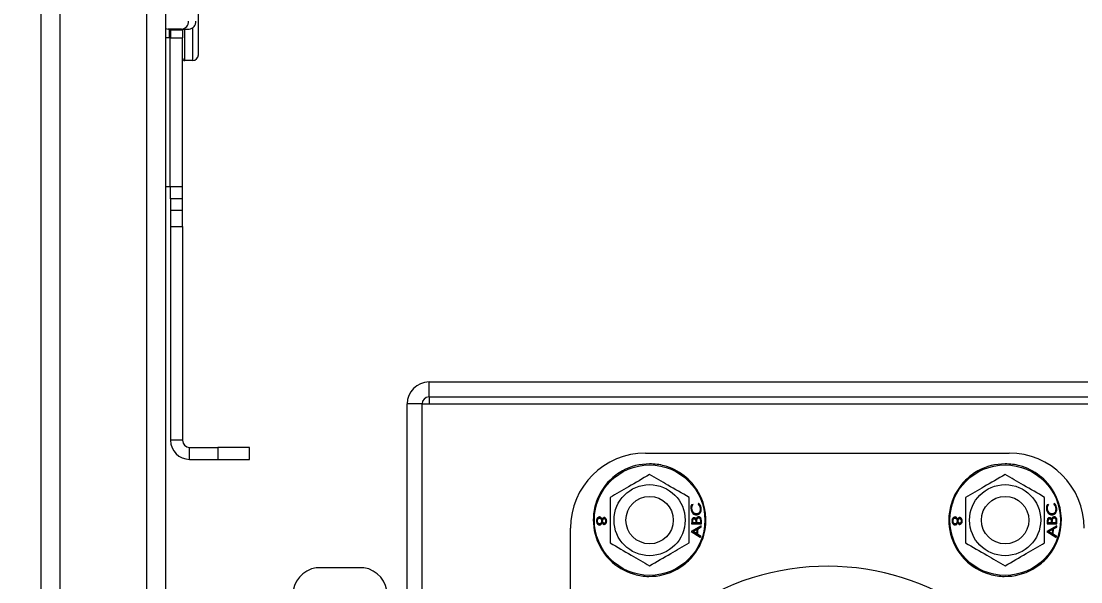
# Model space of a CAD drawing. Header units: inches. Extents: x 40138 to 76695, y -14500 to -5279.
# Drawn here: x 70448.4 to 70582.5, y -10716.3 to -10645.2 of the extents above; entities that cross this region are included whole.
import ezdxf

# ---------------------------------------------------------------- set-up
doc = ezdxf.new("R2010")
doc.units = ezdxf.units.IN
doc.header["$LTSCALE"] = 2
doc.header["$MEASUREMENT"] = 0
doc.header["$PDMODE"] = 35
doc.header["$PDSIZE"] = -1
doc.layers.add('M-ANNO-DIMS', color=7, linetype='Continuous', lineweight=13)
doc.layers.add('M-OBJECT-DETAILS', color=7, linetype='Continuous', lineweight=9)
doc.styles.get("Standard").update_dxf_attribs({"font": 'romans.shx', "width": 0.8})
doc.dimstyles.new('Details World Wide', dxfattribs={"dimscale": 4, "dimtxt": 4.5, "dimasz": 3.5, "dimexe": 0.75, "dimexo": 0.75, "dimgap": 0.75, "dimtad": 0, "dimtih": 1, "dimtoh": 1, "dimdec": 0, "dimzin": 4, "dimdsep": 46, "dimtxsty": 'Standard', "dimcen": 0, "dimclrd": 256, "dimclre": 256, "dimclrt": 256, "dimadec": 0, "dimazin": 1, "dimtfac": 1, "dimtdec": 0, "dimtmove": 0, "dimatfit": 3, "dimfxl": 1, "dimtolj": 1, "dimtzin": 0, "dimlwd": -1, "dimlwe": -1, "dimarcsym": 0})

# ---------------------------------------------------------------- blocks, each defined once
blk = doc.blocks.new('*D19')
at = {"layer": 'Defpoints', "color": 0, "transparency": 16777216}
for p in [(70465.07, -9764.1), (70264.92, -10786.8), (70465.07, -10786.8)]:
    blk.add_point(p, dxfattribs=at)
at = {"layer": 'M-ANNO-DIMS', "transparency": 16777216}
for p, q in [((70462.07, -9764.1), (70261.92, -9764.1)), ((70264.92, -9778.1), (70264.92, -10310.12)), ((70264.92, -10772.8), (70264.92, -10457.55)), ((70462.07, -10786.8), (70261.92, -10786.8))]:
    blk.add_line(p, q, dxfattribs=at)
for points in [[(70262.58, -9778.1), (70267.25, -9778.1), (70264.92, -9764.1)], [(70262.58, -10772.8), (70267.25, -10772.8), (70264.92, -10786.8)]]:
    blk.add_solid(points, dxfattribs=at)
at = {"layer": 'M-ANNO-DIMS', "transparency": 16777216, "insert": (70264.92, -10383.83), "char_height": 18, "attachment_point": 5}
blk.add_mtext('\\A1;1023\\P [40.26]\\PLEVELING FEET\\PCENTER TO\\PCENTER', dxfattribs=at)
blk = doc.blocks.new('*D20')
at = {"layer": 'Defpoints', "color": 0, "transparency": 16777216}
for p in [(70336.7, -10745.97), (70550.37, -10745.97), (70465.02, -10786.82)]:
    blk.add_point(p, dxfattribs=at)
at = {"layer": 'M-ANNO-DIMS', "transparency": 16777216}
for p, q in [((70336.7, -10745.97), (70336.7, -10675.23)), ((70336.7, -10675.23), (70350.7, -10675.23)), ((70547.37, -10745.97), (70333.7, -10745.97)), ((70336.7, -10772.82), (70336.7, -10759.97)), ((70462.02, -10786.82), (70333.7, -10786.82))]:
    blk.add_line(p, q, dxfattribs=at)
for points in [[(70334.37, -10759.97), (70339.04, -10759.97), (70336.7, -10745.97)], [(70334.37, -10772.82), (70339.04, -10772.82), (70336.7, -10786.82)]]:
    blk.add_solid(points, dxfattribs=at)
at = {"layer": 'M-ANNO-DIMS', "transparency": 16777216, "insert": (70392.79, -10675.23), "char_height": 18, "attachment_point": 5}
blk.add_mtext('\\A1;41\\P [1.61]', dxfattribs=at)
blk = doc.blocks.new('*D81')
at = {"layer": 'Defpoints', "color": 0, "transparency": 16777216}
for p in [(70595.12, -9698.82), (70155.59, -10850.97), (70596.22, -10850.97)]:
    blk.add_point(p, dxfattribs=at)
at = {"layer": 'M-ANNO-DIMS', "transparency": 16777216}
for p, q in [((70592.12, -9698.82), (70152.59, -9698.82)), ((70155.59, -9712.82), (70155.59, -10082.76)), ((70155.59, -10836.97), (70155.59, -10146.19)), ((70593.22, -10850.97), (70152.59, -10850.97))]:
    blk.add_line(p, q, dxfattribs=at)
for points in [[(70153.25, -9712.82), (70157.92, -9712.82), (70155.59, -9698.82)], [(70153.25, -10836.97), (70157.92, -10836.97), (70155.59, -10850.97)]]:
    blk.add_solid(points, dxfattribs=at)
at = {"layer": 'M-ANNO-DIMS', "transparency": 16777216, "insert": (70155.59, -10114.47), "char_height": 18, "attachment_point": 5}
blk.add_mtext('\\A1;1152\\P [45.36]', dxfattribs=at)

msp = doc.modelspace()

# ---------------------------------------------------------------- linework, layer by layer
at = {"layer": 'M-OBJECT-DETAILS', "linetype": 'Continuous', "lineweight": 5}
for p, q in [((70450.92, -10759.2), (70450.92, -9791.7)), ((70453.328, -10759.2), (70453.328, -9791.7)), ((70464.281, -10719.648), (70464.281, -10289.95)), ((70466.689, -10719.648), (70466.689, -10289.95)), ((70470.812, -10649.493), (70470.812, -10634.993)), ((70468.692, -10646.243), (70466.98, -10646.243)), ((70467.166, -10647.343), (70467.166, -10646.243)), ((70467.293, -10646.243), (70467.293, -10646.343)), ((70467.293, -10646.343), (70468.812, -10646.343)), ((70467.293, -10646.343), (70467.293, -10647.343)), ((70468.692, -10646.243), (70469.64, -10646.243)), ((70468.812, -10646.343), (70468.812, -10647.343)), ((70469.112, -10650.243), (70469.112, -10646.243)), ((70470.062, -10646.116), (70470.062, -10650.243)), ((70466.889, -10647.343), (70466.689, -10647.339)), ((70467.227, -10647.343), (70466.889, -10647.343)), ((70467.227, -10666.243), (70467.227, -10647.343)), ((70467.227, -10647.343), (70468.812, -10647.343)), ((70468.812, -10666.243), (70468.812, -10647.343)), ((70470.062, -10650.243), (70469.112, -10650.243)), ((70467.227, -10666.243), (70466.689, -10666.243)), ((70468.812, -10666.243), (70467.227, -10666.243)), ((70467.293, -10667.743), (70467.293, -10666.243)), ((70468.812, -10667.743), (70468.812, -10666.243)), ((70468.812, -10667.743), (70467.293, -10667.743)), ((70467.293, -10667.743), (70467.293, -10669.243)), ((70468.812, -10669.243), (70468.812, -10667.743)), ((70468.812, -10669.243), (70467.293, -10669.243)), ((70467.293, -10669.243), (70467.293, -10671.243)), ((70468.812, -10671.243), (70468.812, -10669.243)), ((70467.293, -10671.243), (70468.812, -10671.243)), ((70467.293, -10671.243), (70467.293, -10698.335)), ((70468.812, -10671.243), (70468.812, -10698.335)), ((70500.006, -10690.943), (71000.434, -10690.943)), ((70500.006, -10692.84), (70500.006, -10690.943)), ((70500.006, -10692.84), (71000.434, -10692.84)), ((70500.006, -10692.84), (70500.006, -10693.729)), ((70497.22, -10726.897), (70497.22, -10693.729)), ((70499.117, -10693.729), (70497.22, -10693.729)), ((70499.117, -10726.897), (70499.117, -10693.729)), ((70499.117, -10693.729), (70500.006, -10693.729)), ((70500.006, -10693.729), (70603.22, -10693.729))]:
    msp.add_line(p, q, dxfattribs=at)
at = {"layer": 'M-OBJECT-DETAILS', "linetype": 'Continuous', "lineweight": 0}
for p, q in [((70468.812, -10698.335), (70467.293, -10698.335)), ((70469.701, -10700.743), (70469.701, -10699.224)), ((70469.701, -10699.224), (70473.293, -10699.224)), ((70473.293, -10699.224), (70473.293, -10700.743)), ((70477.293, -10699.224), (70473.293, -10699.224)), ((70477.293, -10700.743), (70477.293, -10699.224)), ((70469.701, -10700.743), (70473.293, -10700.743)), ((70473.293, -10700.743), (70477.293, -10700.743)), ((70527.42, -10699.945), (70573.42, -10699.945)), ((70533.423, -10706.458), (70533.226, -10706.493)), ((70533.229, -10706.993), (70533.28, -10706.993)), ((70534.131, -10706.338), (70534.073, -10706.447)), ((70534.143, -10706.336), (70534.131, -10706.338)), ((70534.179, -10707.601), (70534.275, -10707.601)), ((70534.393, -10706.982), (70534.455, -10706.982)), ((70578.423, -10706.458), (70578.226, -10706.493)), ((70578.229, -10706.993), (70578.28, -10706.993)), ((70579.131, -10706.338), (70579.073, -10706.447)), ((70579.143, -10706.336), (70579.131, -10706.338)), ((70579.179, -10707.601), (70579.275, -10707.601)), ((70579.393, -10706.982), (70579.455, -10706.982)), ((70521.315, -10708.549), (70521.2, -10708.549)), ((70521.449, -10708.947), (70521.341, -10708.947)), ((70521.69, -10708.176), (70521.577, -10708.176)), ((70521.701, -10708.926), (70521.592, -10708.926)), ((70521.96, -10708.56), (70521.845, -10708.56)), ((70522.03, -10708.338), (70521.915, -10708.338)), ((70522.03, -10708.771), (70521.918, -10708.771)), ((70522.288, -10708.253), (70522.174, -10708.253)), ((70522.291, -10708.849), (70522.18, -10708.849)), ((70522.479, -10708.551), (70522.364, -10708.551)), ((70533.249, -10708.614), (70533.243, -10708.907)), ((70533.261, -10708.589), (70533.375, -10708.589)), ((70533.261, -10708.589), (70533.261, -10708.772)), ((70533.261, -10708.772), (70533.372, -10708.772)), ((70533.372, -10708.772), (70533.375, -10708.589)), ((70533.766, -10708.772), (70533.372, -10708.772)), ((70533.441, -10708.272), (70533.555, -10708.272)), ((70533.7, -10708.311), (70533.814, -10708.311)), ((70533.749, -10707.657), (70533.847, -10707.657)), ((70533.767, -10708.682), (70533.766, -10708.772)), ((70533.78, -10708.683), (70533.78, -10708.772)), ((70533.78, -10708.683), (70533.893, -10708.683)), ((70533.78, -10708.772), (70533.892, -10708.772)), ((70533.794, -10708.402), (70533.909, -10708.402)), ((70533.892, -10708.772), (70533.893, -10708.683)), ((70534.348, -10708.772), (70533.892, -10708.772)), ((70534.013, -10708.157), (70534.126, -10708.157)), ((70534.35, -10708.58), (70534.348, -10708.772)), ((70534.362, -10708.501), (70534.362, -10708.907)), ((70534.362, -10708.501), (70534.477, -10708.501)), ((70534.471, -10708.907), (70534.477, -10708.501)), ((70566.315, -10708.549), (70566.2, -10708.549)), ((70566.449, -10708.947), (70566.341, -10708.947)), ((70566.69, -10708.176), (70566.577, -10708.176)), ((70566.701, -10708.926), (70566.592, -10708.926)), ((70566.96, -10708.56), (70566.845, -10708.56)), ((70567.03, -10708.338), (70566.915, -10708.338)), ((70567.03, -10708.771), (70566.918, -10708.771)), ((70567.288, -10708.253), (70567.174, -10708.253)), ((70567.291, -10708.849), (70567.18, -10708.849)), ((70567.479, -10708.551), (70567.364, -10708.551)), ((70578.249, -10708.614), (70578.243, -10708.907)), ((70578.261, -10708.589), (70578.375, -10708.589)), ((70578.261, -10708.589), (70578.261, -10708.772)), ((70578.261, -10708.772), (70578.372, -10708.772)), ((70578.372, -10708.772), (70578.375, -10708.589)), ((70578.766, -10708.772), (70578.372, -10708.772)), ((70578.441, -10708.272), (70578.555, -10708.272)), ((70578.7, -10708.311), (70578.814, -10708.311)), ((70578.749, -10707.657), (70578.847, -10707.657)), ((70578.767, -10708.682), (70578.766, -10708.772)), ((70578.78, -10708.683), (70578.78, -10708.772)), ((70578.78, -10708.683), (70578.893, -10708.683)), ((70578.78, -10708.772), (70578.892, -10708.772)), ((70578.794, -10708.402), (70578.909, -10708.402)), ((70578.892, -10708.772), (70578.893, -10708.683)), ((70579.348, -10708.772), (70578.892, -10708.772)), ((70579.013, -10708.157), (70579.126, -10708.157)), ((70579.35, -10708.58), (70579.348, -10708.772)), ((70579.362, -10708.501), (70579.362, -10708.907)), ((70579.362, -10708.501), (70579.477, -10708.501)), ((70579.471, -10708.907), (70579.477, -10708.501)), ((70517.92, -10782.445), (70517.92, -10709.445)), ((70533.187, -10709.868), (70533.186, -10709.887)), ((70533.186, -10709.887), (70534.34, -10710.586)), ((70534.463, -10709.176), (70533.187, -10709.868)), ((70533.843, -10709.615), (70533.374, -10709.879)), ((70533.374, -10709.879), (70533.843, -10710.151)), ((70533.374, -10709.879), (70533.428, -10709.879)), ((70533.428, -10709.879), (70533.92, -10709.615)), ((70533.878, -10710.151), (70533.428, -10709.879)), ((70533.843, -10709.615), (70533.92, -10709.615)), ((70533.843, -10710.151), (70533.878, -10710.151)), ((70533.92, -10709.615), (70533.878, -10710.151)), ((70534.362, -10709.322), (70533.968, -10709.544)), ((70533.968, -10709.544), (70533.968, -10710.224)), ((70533.968, -10709.544), (70534.051, -10709.544)), ((70533.968, -10710.224), (70534.362, -10710.452)), ((70533.968, -10710.224), (70533.999, -10710.224)), ((70533.999, -10710.224), (70534.051, -10709.544)), ((70534.376, -10710.452), (70533.999, -10710.224)), ((70534.051, -10709.544), (70534.457, -10709.322)), ((70534.362, -10709.231), (70534.362, -10709.322)), ((70534.362, -10709.322), (70534.457, -10709.322)), ((70534.457, -10709.322), (70534.463, -10709.176)), ((70578.187, -10709.868), (70578.186, -10709.887)), ((70578.186, -10709.887), (70579.34, -10710.586)), ((70579.463, -10709.176), (70578.187, -10709.868)), ((70578.843, -10709.615), (70578.374, -10709.879)), ((70578.374, -10709.879), (70578.843, -10710.151)), ((70578.374, -10709.879), (70578.428, -10709.879)), ((70578.428, -10709.879), (70578.92, -10709.615)), ((70578.878, -10710.151), (70578.428, -10709.879)), ((70578.843, -10709.615), (70578.92, -10709.615)), ((70578.843, -10710.151), (70578.878, -10710.151)), ((70578.92, -10709.615), (70578.878, -10710.151)), ((70579.362, -10709.322), (70578.968, -10709.544)), ((70578.968, -10709.544), (70578.968, -10710.224)), ((70578.968, -10709.544), (70579.051, -10709.544)), ((70578.968, -10710.224), (70579.362, -10710.452)), ((70578.968, -10710.224), (70578.999, -10710.224)), ((70578.999, -10710.224), (70579.051, -10709.544)), ((70579.376, -10710.452), (70578.999, -10710.224)), ((70579.051, -10709.544), (70579.457, -10709.322)), ((70579.362, -10709.231), (70579.362, -10709.322)), ((70579.362, -10709.322), (70579.457, -10709.322)), ((70579.457, -10709.322), (70579.463, -10709.176)), ((70534.34, -10710.586), (70534.362, -10710.59)), ((70534.362, -10710.59), (70534.376, -10710.452)), ((70534.362, -10710.452), (70534.362, -10710.59)), ((70534.362, -10710.452), (70534.376, -10710.452)), ((70579.34, -10710.586), (70579.362, -10710.59)), ((70579.362, -10710.59), (70579.376, -10710.452)), ((70579.362, -10710.452), (70579.362, -10710.59)), ((70579.362, -10710.452), (70579.376, -10710.452)), ((70488.74, -10714.478), (70485.74, -10714.478)), ((70491.74, -10714.478), (70488.74, -10714.478))]:
    msp.add_line(p, q, dxfattribs=at)
for centre, radius in [((70527.92, -10708.445), 6.991), ((70572.92, -10708.445), 6.991), ((70527.92, -10708.445), 4.5), ((70572.92, -10708.445), 4.5), ((70527.92, -10708.445), 3), ((70572.92, -10708.445), 3)]:
    msp.add_circle(centre, radius, dxfattribs=at)
at = {"layer": 'M-OBJECT-DETAILS', "linetype": 'Continuous', "lineweight": 5}
for centre, radius, start, end in [((70468.619, -10645.305), 0.94, 274.40056, 3.8119), ((70469.568, -10645.305), 0.94, 274.40056, 3.8119), ((70466.982, -10645.48), 0.763, 247.48425, 269.91393), ((70470.062, -10649.493), 0.75, 270, 0), ((70469.112, -10649.943), 0.3, 180, 270), ((70500.006, -10693.729), 2.786, 90, 180), ((70500.006, -10693.729), 0.889, 90, 180)]:
    msp.add_arc(centre, radius, start, end, dxfattribs=at)
at = {"layer": 'M-OBJECT-DETAILS', "linetype": 'Continuous', "lineweight": 0}
for centre, radius, start, end in [((70469.701, -10698.335), 2.408, 180, 270), ((70469.701, -10698.335), 0.889, 180, 270), ((70527.42, -10709.445), 9.5, 90, 180), ((70573.42, -10709.445), 9.5, 0, 90), ((70527.92, -10708.445), 7.125, 118.83254, 134.51966), ((70527.92, -10708.445), 7.125, 90, 118.83254), ((70527.92, -10708.445), 7.125, 74.85515, 90), ((70527.92, -10708.445), 7.125, 29.55583, 74.85515), ((70572.92, -10708.445), 7.125, 118.83254, 134.51966), ((70572.92, -10708.445), 7.125, 90, 118.83254), ((70572.92, -10708.445), 7.125, 74.85515, 90), ((70572.92, -10708.445), 7.125, 29.55583, 74.85515), ((70527.92, -10708.445), 7.125, 134.51966, 164.00096), ((70572.92, -10708.445), 7.125, 134.51966, 164.00096), ((70527.92, -10708.445), 7.125, 344.49332, 29.55583), ((70572.92, -10708.445), 7.125, 344.49332, 29.55583), ((70527.92, -10708.445), 7.125, 164.00096, 179.48437), ((70572.92, -10708.445), 7.125, 164.00096, 179.48437), ((70527.92, -10708.445), 7.125, 179.48437, 209.15255), ((70572.92, -10708.445), 7.125, 179.48437, 209.15255), ((70527.92, -10708.445), 7.125, 313.82718, 344.49332), ((70572.92, -10708.445), 7.125, 313.82718, 344.49332), ((70527.92, -10708.445), 7.125, 209.15255, 224.38376), ((70572.92, -10708.445), 7.125, 209.15255, 224.38376), ((70550.42, -10745.945), 31.658, 329.28504, 180), ((70527.92, -10708.445), 7.125, 224.38376, 254.28676), ((70527.92, -10708.445), 7.125, 299.40158, 313.82718), ((70572.92, -10708.445), 7.125, 224.38376, 254.28676), ((70572.92, -10708.445), 7.125, 299.40158, 313.82718), ((70486.282, -10717.978), 3.542, 98.79741, 180), ((70491.199, -10717.978), 3.542, 0, 81.20259), ((70527.92, -10708.445), 7.125, 254.28676, 269.18993), ((70527.92, -10708.445), 7.125, 269.18993, 299.40158), ((70572.92, -10708.445), 7.125, 254.28676, 269.18993), ((70572.92, -10708.445), 7.125, 269.18993, 299.40158)]:
    msp.add_arc(centre, radius, start, end, dxfattribs=at)
for points, knots in [([(70527.92, -10702.672), (70527.027, -10703.187), (70525.356, -10704.152), (70523.694, -10705.112), (70522.92, -10705.558)], [0, 0, 0, 0, 0.53471681, 1, 1, 1, 1]), ([(70532.92, -10705.558), (70532.027, -10705.043), (70530.356, -10704.078), (70528.694, -10703.118), (70527.92, -10702.672)], [0, 0, 0, 0, 0.5347158, 1, 1, 1, 1]), ([(70572.92, -10702.672), (70572.027, -10703.187), (70570.356, -10704.152), (70568.694, -10705.112), (70567.92, -10705.558)], [0, 0, 0, 0, 0.5347158, 1, 1, 1, 1]), ([(70577.92, -10705.558), (70577.027, -10705.043), (70575.356, -10704.078), (70573.694, -10703.118), (70572.92, -10702.672)], [0, 0, 0, 0, 0.5347146, 1, 1, 1, 1]), ([(70522.92, -10705.558), (70522.92, -10705.785), (70522.92, -10706.964), (70522.92, -10708.953), (70522.92, -10710.624), (70522.92, -10711.332)], [0, 0, 0, 0, 0.120906, 0.6274097, 1, 1, 1, 1]), ([(70532.92, -10711.332), (70532.92, -10710.624), (70532.92, -10708.953), (70532.92, -10706.964), (70532.92, -10705.785), (70532.92, -10705.558)], [0, 0, 0, 0, 0.3725903, 0.879094, 1, 1, 1, 1]), ([(70567.92, -10705.558), (70567.92, -10705.785), (70567.92, -10706.964), (70567.92, -10708.953), (70567.92, -10710.624), (70567.92, -10711.332)], [0, 0, 0, 0, 0.120906, 0.6274097, 1, 1, 1, 1]), ([(70577.92, -10711.332), (70577.92, -10710.624), (70577.92, -10708.953), (70577.92, -10706.964), (70577.92, -10705.785), (70577.92, -10705.558)], [0, 0, 0, 0, 0.3725903, 0.879094, 1, 1, 1, 1]), ([(70533.226, -10706.493), (70533.197, -10706.57), (70533.14, -10706.722), (70533.148, -10706.898), (70533.152, -10706.984)], [0, 0, 0, 0, 0.5096757, 1, 1, 1, 1]), ([(70533.152, -10706.984), (70533.168, -10707.086), (70533.196, -10707.274), (70533.329, -10707.516), (70533.5, -10707.694), (70533.684, -10707.782), (70533.801, -10707.789), (70533.844, -10707.791)], [0, 0, 0, 0, 0.2433929, 0.4508538, 0.6578402, 0.8742338, 1, 1, 1, 1]), ([(70533.423, -10706.458), (70533.383, -10706.507), (70533.318, -10706.587), (70533.263, -10706.731), (70533.234, -10706.859), (70533.231, -10706.948), (70533.229, -10706.993)], [0, 0, 0, 0, 0.33933138, 0.55947258, 0.77975226, 1, 1, 1, 1]), ([(70533.229, -10706.993), (70533.238, -10707.088), (70533.256, -10707.28), (70533.389, -10707.503), (70533.564, -10707.636), (70533.688, -10707.65), (70533.749, -10707.657)], [0, 0, 0, 0, 0.2798687, 0.559517, 0.7796829, 1, 1, 1, 1]), ([(70533.28, -10706.993), (70533.278, -10706.941), (70533.272, -10706.811), (70533.312, -10706.616), (70533.388, -10706.509), (70533.423, -10706.458)], [0, 0, 0, 0, 0.2563584, 0.6516052, 1, 1, 1, 1]), ([(70533.847, -10707.657), (70533.787, -10707.65), (70533.665, -10707.637), (70533.504, -10707.524), (70533.383, -10707.359), (70533.306, -10707.176), (70533.288, -10707.049), (70533.28, -10706.993)], [0, 0, 0, 0, 0.2134098, 0.4279414, 0.6255478, 0.8326875, 1, 1, 1, 1]), ([(70534.179, -10707.601), (70534.104, -10707.663), (70533.971, -10707.774), (70533.812, -10707.786), (70533.741, -10707.791)], [0, 0, 0, 0, 0.5590304, 1, 1, 1, 1]), ([(70533.844, -10707.791), (70533.884, -10707.789), (70533.998, -10707.783), (70534.151, -10707.721), (70534.242, -10707.633), (70534.275, -10707.601)], [0, 0, 0, 0, 0.2515409, 0.72488548, 1, 1, 1, 1]), ([(70534.328, -10706.983), (70534.328, -10707.07), (70534.329, -10707.229), (70534.243, -10707.434), (70534.115, -10707.582), (70533.972, -10707.65), (70533.88, -10707.655), (70533.847, -10707.657)], [0, 0, 0, 0, 0.2511324, 0.46214, 0.6729066, 0.8843233, 1, 1, 1, 1]), ([(70534.073, -10706.447), (70534.107, -10706.482), (70534.193, -10706.571), (70534.294, -10706.754), (70534.317, -10706.907), (70534.328, -10706.983)], [0, 0, 0, 0, 0.2495634, 0.6280349, 1, 1, 1, 1]), ([(70534.455, -10706.982), (70534.44, -10706.884), (70534.411, -10706.686), (70534.282, -10706.465), (70534.177, -10706.368), (70534.143, -10706.336)], [0, 0, 0, 0, 0.3977308, 0.7984549, 1, 1, 1, 1]), ([(70534.143, -10706.336), (70534.194, -10706.393), (70534.278, -10706.487), (70534.35, -10706.661), (70534.387, -10706.819), (70534.391, -10706.928), (70534.393, -10706.982)], [0, 0, 0, 0, 0.3393406, 0.5595146, 0.7797116, 1, 1, 1, 1]), ([(70534.393, -10706.982), (70534.39, -10707.061), (70534.384, -10707.191), (70534.333, -10707.362), (70534.269, -10707.495), (70534.209, -10707.566), (70534.179, -10707.601)], [0, 0, 0, 0, 0.3398538, 0.5599384, 0.7799793, 1, 1, 1, 1]), ([(70534.275, -10707.601), (70534.32, -10707.54), (70534.411, -10707.418), (70534.461, -10707.192), (70534.457, -10707.045), (70534.455, -10706.982)], [0, 0, 0, 0, 0.3621811, 0.7253737, 1, 1, 1, 1]), ([(70578.226, -10706.493), (70578.197, -10706.57), (70578.14, -10706.722), (70578.148, -10706.898), (70578.152, -10706.984)], [0, 0, 0, 0, 0.5096757, 1, 1, 1, 1]), ([(70578.152, -10706.984), (70578.168, -10707.086), (70578.196, -10707.274), (70578.329, -10707.516), (70578.5, -10707.694), (70578.684, -10707.782), (70578.801, -10707.789), (70578.844, -10707.791)], [0, 0, 0, 0, 0.2433929, 0.4508538, 0.6578402, 0.8742338, 1, 1, 1, 1]), ([(70578.423, -10706.458), (70578.383, -10706.507), (70578.318, -10706.587), (70578.263, -10706.731), (70578.234, -10706.859), (70578.231, -10706.948), (70578.229, -10706.993)], [0, 0, 0, 0, 0.33933138, 0.55947258, 0.77975226, 1, 1, 1, 1]), ([(70578.229, -10706.993), (70578.238, -10707.088), (70578.256, -10707.28), (70578.389, -10707.503), (70578.564, -10707.636), (70578.688, -10707.65), (70578.749, -10707.657)], [0, 0, 0, 0, 0.2798687, 0.559517, 0.7796829, 1, 1, 1, 1]), ([(70578.28, -10706.993), (70578.278, -10706.941), (70578.272, -10706.811), (70578.312, -10706.616), (70578.388, -10706.509), (70578.423, -10706.458)], [0, 0, 0, 0, 0.2563584, 0.6516052, 1, 1, 1, 1]), ([(70578.847, -10707.657), (70578.787, -10707.65), (70578.665, -10707.637), (70578.504, -10707.524), (70578.383, -10707.359), (70578.306, -10707.176), (70578.288, -10707.049), (70578.28, -10706.993)], [0, 0, 0, 0, 0.2134098, 0.4279414, 0.6255478, 0.8326875, 1, 1, 1, 1]), ([(70579.179, -10707.601), (70579.104, -10707.663), (70578.971, -10707.774), (70578.812, -10707.786), (70578.741, -10707.791)], [0, 0, 0, 0, 0.5590503, 1, 1, 1, 1]), ([(70578.844, -10707.791), (70578.884, -10707.789), (70578.998, -10707.783), (70579.151, -10707.721), (70579.242, -10707.633), (70579.275, -10707.601)], [0, 0, 0, 0, 0.2515409, 0.72488548, 1, 1, 1, 1]), ([(70579.328, -10706.983), (70579.328, -10707.07), (70579.329, -10707.229), (70579.243, -10707.434), (70579.115, -10707.582), (70578.972, -10707.65), (70578.88, -10707.655), (70578.847, -10707.657)], [0, 0, 0, 0, 0.2511327, 0.4621404, 0.6729072, 0.884335, 1, 1, 1, 1]), ([(70579.073, -10706.447), (70579.107, -10706.482), (70579.193, -10706.571), (70579.294, -10706.754), (70579.317, -10706.907), (70579.328, -10706.983)], [0, 0, 0, 0, 0.2495634, 0.6280349, 1, 1, 1, 1]), ([(70579.455, -10706.982), (70579.44, -10706.884), (70579.411, -10706.686), (70579.282, -10706.465), (70579.177, -10706.368), (70579.143, -10706.336)], [0, 0, 0, 0, 0.3977283, 0.7984541, 1, 1, 1, 1]), ([(70579.143, -10706.336), (70579.194, -10706.393), (70579.278, -10706.487), (70579.35, -10706.661), (70579.387, -10706.819), (70579.391, -10706.928), (70579.393, -10706.982)], [0, 0, 0, 0, 0.3393406, 0.5595146, 0.7797116, 1, 1, 1, 1]), ([(70579.393, -10706.982), (70579.39, -10707.061), (70579.384, -10707.191), (70579.333, -10707.362), (70579.269, -10707.495), (70579.209, -10707.566), (70579.179, -10707.601)], [0, 0, 0, 0, 0.3398549, 0.5599461, 0.7799786, 1, 1, 1, 1]), ([(70579.275, -10707.601), (70579.32, -10707.54), (70579.411, -10707.418), (70579.461, -10707.192), (70579.457, -10707.045), (70579.455, -10706.982)], [0, 0, 0, 0, 0.36218119, 0.72537381, 1, 1, 1, 1]), ([(70521.583, -10708.042), (70521.539, -10708.047), (70521.45, -10708.059), (70521.338, -10708.143), (70521.252, -10708.254), (70521.206, -10708.396), (70521.202, -10708.497), (70521.2, -10708.549)], [0, 0, 0, 0, 0.2089747, 0.4185454, 0.6061098, 0.7939468, 1, 1, 1, 1]), ([(70521.2, -10708.549), (70521.202, -10708.586), (70521.205, -10708.683), (70521.245, -10708.83), (70521.31, -10708.91), (70521.341, -10708.947)], [0, 0, 0, 0, 0.252015, 0.6536039, 1, 1, 1, 1]), ([(70521.315, -10708.549), (70521.318, -10708.477), (70521.326, -10708.332), (70521.425, -10708.163), (70521.555, -10708.061), (70521.647, -10708.048), (70521.694, -10708.042)], [0, 0, 0, 0, 0.2805393, 0.559258, 0.7798138, 1, 1, 1, 1]), ([(70521.449, -10708.947), (70521.405, -10708.883), (70521.324, -10708.767), (70521.318, -10708.616), (70521.315, -10708.549)], [0, 0, 0, 0, 0.557758, 1, 1, 1, 1]), ([(70521.326, -10708.551), (70521.33, -10708.492), (70521.336, -10708.396), (70521.39, -10708.28), (70521.458, -10708.211), (70521.525, -10708.179), (70521.565, -10708.177), (70521.577, -10708.176)], [0, 0, 0, 0, 0.32762243, 0.52792471, 0.72945724, 0.91786006, 1, 1, 1, 1]), ([(70521.592, -10708.926), (70521.564, -10708.923), (70521.507, -10708.916), (70521.433, -10708.86), (70521.372, -10708.781), (70521.333, -10708.673), (70521.328, -10708.593), (70521.326, -10708.551)], [0, 0, 0, 0, 0.1871144, 0.3749102, 0.5624261, 0.7696894, 1, 1, 1, 1]), ([(70521.341, -10708.947), (70521.36, -10708.965), (70521.414, -10709.014), (70521.504, -10709.055), (70521.573, -10709.059), (70521.598, -10709.061)], [0, 0, 0, 0, 0.2517241, 0.725899, 1, 1, 1, 1]), ([(70521.704, -10709.061), (70521.651, -10709.055), (70521.558, -10709.044), (70521.483, -10708.977), (70521.449, -10708.947)], [0, 0, 0, 0, 0.5593929, 1, 1, 1, 1]), ([(70521.577, -10708.176), (70521.605, -10708.18), (70521.663, -10708.187), (70521.743, -10708.251), (70521.807, -10708.346), (70521.841, -10708.458), (70521.844, -10708.53), (70521.845, -10708.56)], [0, 0, 0, 0, 0.1863874, 0.3737456, 0.6123902, 0.8440178, 1, 1, 1, 1]), ([(70521.915, -10708.338), (70521.884, -10708.27), (70521.834, -10708.163), (70521.72, -10708.069), (70521.639, -10708.044), (70521.593, -10708.042), (70521.583, -10708.042)], [0, 0, 0, 0, 0.4332214, 0.6822173, 0.9311622, 1, 1, 1, 1]), ([(70521.845, -10708.56), (70521.842, -10708.607), (70521.836, -10708.702), (70521.776, -10708.822), (70521.699, -10708.901), (70521.632, -10708.925), (70521.599, -10708.926), (70521.592, -10708.926)], [0, 0, 0, 0, 0.2650928, 0.5323419, 0.771602, 0.9525454, 1, 1, 1, 1]), ([(70521.598, -10709.061), (70521.636, -10709.057), (70521.713, -10709.048), (70521.819, -10708.964), (70521.88, -10708.86), (70521.91, -10708.789), (70521.918, -10708.771)], [0, 0, 0, 0, 0.2664344, 0.5350233, 0.880015, 1, 1, 1, 1]), ([(70521.96, -10708.56), (70521.956, -10708.507), (70521.949, -10708.401), (70521.88, -10708.277), (70521.791, -10708.192), (70521.724, -10708.181), (70521.69, -10708.176)], [0, 0, 0, 0, 0.2802684, 0.5600894, 0.7802417, 1, 1, 1, 1]), ([(70521.701, -10708.926), (70521.742, -10708.918), (70521.824, -10708.9), (70521.905, -10708.794), (70521.953, -10708.678), (70521.957, -10708.599), (70521.96, -10708.56)], [0, 0, 0, 0, 0.2783257, 0.5585013, 0.7791632, 1, 1, 1, 1]), ([(70522.178, -10708.119), (70522.141, -10708.124), (70522.072, -10708.135), (70521.987, -10708.209), (70521.941, -10708.281), (70521.92, -10708.327), (70521.915, -10708.338)], [0, 0, 0, 0, 0.3302502, 0.6182106, 0.90672, 1, 1, 1, 1]), ([(70521.918, -10708.771), (70521.945, -10708.821), (70521.988, -10708.901), (70522.081, -10708.968), (70522.142, -10708.983), (70522.175, -10708.984), (70522.18, -10708.984)], [0, 0, 0, 0, 0.44273023, 0.6983441, 0.95457082, 1, 1, 1, 1]), ([(70521.971, -10708.556), (70521.974, -10708.516), (70521.98, -10708.437), (70522.03, -10708.342), (70522.086, -10708.281), (70522.136, -10708.256), (70522.164, -10708.254), (70522.174, -10708.253)], [0, 0, 0, 0, 0.2759537, 0.5534091, 0.7611781, 0.913187, 1, 1, 1, 1]), ([(70522.18, -10708.849), (70522.158, -10708.846), (70522.114, -10708.839), (70522.054, -10708.792), (70522.003, -10708.719), (70521.975, -10708.634), (70521.972, -10708.577), (70521.971, -10708.556)], [0, 0, 0, 0, 0.1887551, 0.3770807, 0.5951427, 0.8550785, 1, 1, 1, 1]), ([(70522.03, -10708.338), (70522.065, -10708.271), (70522.128, -10708.152), (70522.24, -10708.129), (70522.29, -10708.119)], [0, 0, 0, 0, 0.5601053, 1, 1, 1, 1]), ([(70522.175, -10708.95), (70522.155, -10708.938), (70522.092, -10708.899), (70522.055, -10708.823), (70522.03, -10708.771)], [0, 0, 0, 0, 0.3173391, 1, 1, 1, 1]), ([(70522.174, -10708.253), (70522.193, -10708.255), (70522.229, -10708.26), (70522.283, -10708.3), (70522.326, -10708.362), (70522.359, -10708.45), (70522.362, -10708.515), (70522.364, -10708.551)], [0, 0, 0, 0, 0.1606613, 0.3220925, 0.5350304, 0.7460812, 1, 1, 1, 1]), ([(70522.49, -10708.558), (70522.485, -10708.501), (70522.476, -10708.385), (70522.404, -10708.24), (70522.304, -10708.148), (70522.223, -10708.121), (70522.182, -10708.119), (70522.178, -10708.119)], [0, 0, 0, 0, 0.26640993, 0.53513826, 0.76601902, 0.97430845, 1, 1, 1, 1]), ([(70522.364, -10708.551), (70522.362, -10708.603), (70522.358, -10708.684), (70522.31, -10708.778), (70522.258, -10708.829), (70522.211, -10708.848), (70522.186, -10708.849), (70522.18, -10708.849)], [0, 0, 0, 0, 0.3669246, 0.5747883, 0.7822107, 0.9486962, 1, 1, 1, 1]), ([(70522.18, -10708.984), (70522.216, -10708.979), (70522.289, -10708.968), (70522.381, -10708.895), (70522.448, -10708.79), (70522.486, -10708.673), (70522.489, -10708.593), (70522.49, -10708.558)], [0, 0, 0, 0, 0.2092015, 0.4191381, 0.6224595, 0.8392343, 1, 1, 1, 1]), ([(70522.479, -10708.551), (70522.477, -10708.511), (70522.472, -10708.433), (70522.427, -10708.336), (70522.364, -10708.266), (70522.313, -10708.258), (70522.288, -10708.253)], [0, 0, 0, 0, 0.2806617, 0.560556, 0.7806298, 1, 1, 1, 1]), ([(70522.291, -10708.849), (70522.322, -10708.842), (70522.385, -10708.826), (70522.467, -10708.715), (70522.474, -10708.613), (70522.479, -10708.551)], [0, 0, 0, 0, 0.2789884, 0.5597946, 1, 1, 1, 1]), ([(70533.243, -10708.907), (70533.601, -10708.907), (70534.01, -10708.907), (70534.419, -10708.907), (70534.471, -10708.907)], [0, 0, 0, 0, 0.87284896, 1, 1, 1, 1]), ([(70533.551, -10708.137), (70533.507, -10708.144), (70533.426, -10708.156), (70533.331, -10708.241), (70533.271, -10708.359), (70533.252, -10708.488), (70533.25, -10708.577), (70533.249, -10708.614)], [0, 0, 0, 0, 0.23353455, 0.43497848, 0.61023758, 0.83791474, 1, 1, 1, 1]), ([(70533.441, -10708.272), (70533.411, -10708.276), (70533.365, -10708.283), (70533.319, -10708.33), (70533.266, -10708.42), (70533.263, -10708.514), (70533.261, -10708.589)], [0, 0, 0, 0, 0.2492744, 0.3749196, 0.50066, 1, 1, 1, 1]), ([(70533.375, -10708.589), (70533.377, -10708.537), (70533.38, -10708.46), (70533.411, -10708.362), (70533.452, -10708.306), (70533.504, -10708.276), (70533.539, -10708.273), (70533.555, -10708.272)], [0, 0, 0, 0, 0.3547302, 0.5303858, 0.7079107, 0.8606182, 1, 1, 1, 1]), ([(70533.814, -10708.311), (70533.788, -10708.27), (70533.738, -10708.193), (70533.637, -10708.144), (70533.576, -10708.139), (70533.551, -10708.137)], [0, 0, 0, 0, 0.40864367, 0.75929853, 1, 1, 1, 1]), ([(70533.555, -10708.272), (70533.578, -10708.275), (70533.625, -10708.281), (70533.685, -10708.327), (70533.731, -10708.392), (70533.768, -10708.511), (70533.768, -10708.611), (70533.767, -10708.682)], [0, 0, 0, 0, 0.1545197, 0.3099733, 0.4589818, 0.6161604, 1, 1, 1, 1]), ([(70533.562, -10708.17), (70533.577, -10708.177), (70533.634, -10708.203), (70533.672, -10708.265), (70533.7, -10708.311)], [0, 0, 0, 0, 0.2555066, 1, 1, 1, 1]), ([(70533.794, -10708.402), (70533.789, -10708.454), (70533.78, -10708.548), (70533.78, -10708.641), (70533.78, -10708.683)], [0, 0, 0, 0, 0.5597594, 1, 1, 1, 1]), ([(70534.013, -10708.157), (70533.983, -10708.161), (70533.923, -10708.17), (70533.836, -10708.257), (70533.81, -10708.347), (70533.794, -10708.402)], [0, 0, 0, 0, 0.2799452, 0.5604231, 1, 1, 1, 1]), ([(70534.124, -10708.022), (70534.084, -10708.027), (70534.009, -10708.035), (70533.915, -10708.103), (70533.85, -10708.198), (70533.826, -10708.274), (70533.814, -10708.311)], [0, 0, 0, 0, 0.28468544, 0.52716022, 0.77016329, 1, 1, 1, 1]), ([(70533.893, -10708.683), (70533.894, -10708.659), (70533.895, -10708.612), (70533.897, -10708.518), (70533.904, -10708.449), (70533.909, -10708.402)], [0, 0, 0, 0, 0.2503352, 0.5005243, 1, 1, 1, 1]), ([(70533.909, -10708.402), (70533.921, -10708.356), (70533.941, -10708.279), (70534.005, -10708.199), (70534.067, -10708.161), (70534.11, -10708.158), (70534.126, -10708.157)], [0, 0, 0, 0, 0.3681342, 0.6055081, 0.8440541, 1, 1, 1, 1]), ([(70534.013, -10708.022), (70534.068, -10708.031), (70534.179, -10708.049), (70534.295, -10708.184), (70534.354, -10708.343), (70534.359, -10708.448), (70534.362, -10708.501)], [0, 0, 0, 0, 0.2791324, 0.5586438, 0.7790629, 1, 1, 1, 1]), ([(70534.477, -10708.501), (70534.472, -10708.431), (70534.465, -10708.312), (70534.392, -10708.165), (70534.299, -10708.069), (70534.203, -10708.026), (70534.144, -10708.023), (70534.124, -10708.022)], [0, 0, 0, 0, 0.2910092, 0.4941352, 0.6973433, 0.8988169, 1, 1, 1, 1]), ([(70534.126, -10708.157), (70534.15, -10708.16), (70534.199, -10708.166), (70534.262, -10708.216), (70534.312, -10708.286), (70534.35, -10708.41), (70534.35, -10708.511), (70534.35, -10708.58)], [0, 0, 0, 0, 0.1551268, 0.3109038, 0.4714362, 0.6349699, 1, 1, 1, 1]), ([(70566.583, -10708.042), (70566.539, -10708.047), (70566.45, -10708.059), (70566.338, -10708.143), (70566.252, -10708.254), (70566.206, -10708.396), (70566.202, -10708.497), (70566.2, -10708.549)], [0, 0, 0, 0, 0.2089743, 0.4185447, 0.6061088, 0.7939454, 1, 1, 1, 1]), ([(70566.2, -10708.549), (70566.201, -10708.586), (70566.205, -10708.683), (70566.245, -10708.83), (70566.31, -10708.91), (70566.341, -10708.947)], [0, 0, 0, 0, 0.2520168, 0.65360468, 1, 1, 1, 1]), ([(70566.315, -10708.549), (70566.318, -10708.477), (70566.326, -10708.332), (70566.425, -10708.163), (70566.555, -10708.061), (70566.647, -10708.048), (70566.694, -10708.042)], [0, 0, 0, 0, 0.2805393, 0.559258, 0.7798138, 1, 1, 1, 1]), ([(70566.449, -10708.947), (70566.405, -10708.883), (70566.324, -10708.767), (70566.318, -10708.616), (70566.315, -10708.549)], [0, 0, 0, 0, 0.557758, 1, 1, 1, 1]), ([(70566.326, -10708.551), (70566.33, -10708.492), (70566.336, -10708.396), (70566.39, -10708.28), (70566.458, -10708.211), (70566.525, -10708.179), (70566.565, -10708.177), (70566.577, -10708.176)], [0, 0, 0, 0, 0.32762243, 0.52792471, 0.72945724, 0.91786006, 1, 1, 1, 1]), ([(70566.592, -10708.926), (70566.564, -10708.923), (70566.507, -10708.916), (70566.433, -10708.86), (70566.372, -10708.781), (70566.333, -10708.673), (70566.328, -10708.593), (70566.326, -10708.551)], [0, 0, 0, 0, 0.1871125, 0.3749259, 0.5624398, 0.7696918, 1, 1, 1, 1]), ([(70566.341, -10708.947), (70566.36, -10708.965), (70566.414, -10709.014), (70566.504, -10709.055), (70566.573, -10709.059), (70566.598, -10709.061)], [0, 0, 0, 0, 0.25172366, 0.72586331, 1, 1, 1, 1]), ([(70566.704, -10709.061), (70566.651, -10709.055), (70566.558, -10709.044), (70566.483, -10708.977), (70566.449, -10708.947)], [0, 0, 0, 0, 0.5593929, 1, 1, 1, 1]), ([(70566.577, -10708.176), (70566.605, -10708.18), (70566.663, -10708.187), (70566.743, -10708.251), (70566.807, -10708.346), (70566.841, -10708.458), (70566.844, -10708.53), (70566.845, -10708.56)], [0, 0, 0, 0, 0.1863874, 0.3737456, 0.6123902, 0.8440178, 1, 1, 1, 1]), ([(70566.915, -10708.338), (70566.884, -10708.27), (70566.834, -10708.163), (70566.72, -10708.069), (70566.639, -10708.044), (70566.593, -10708.042), (70566.583, -10708.042)], [0, 0, 0, 0, 0.433214, 0.6822132, 0.9311613, 1, 1, 1, 1]), ([(70566.845, -10708.56), (70566.842, -10708.607), (70566.836, -10708.702), (70566.776, -10708.822), (70566.699, -10708.901), (70566.632, -10708.925), (70566.599, -10708.926), (70566.592, -10708.926)], [0, 0, 0, 0, 0.2650928, 0.5323419, 0.771602, 0.9525454, 1, 1, 1, 1]), ([(70566.598, -10709.061), (70566.636, -10709.057), (70566.713, -10709.048), (70566.819, -10708.964), (70566.88, -10708.86), (70566.91, -10708.789), (70566.918, -10708.771)], [0, 0, 0, 0, 0.2664367, 0.5350084, 0.8800031, 1, 1, 1, 1]), ([(70566.96, -10708.56), (70566.956, -10708.507), (70566.949, -10708.401), (70566.88, -10708.277), (70566.791, -10708.192), (70566.724, -10708.181), (70566.69, -10708.176)], [0, 0, 0, 0, 0.2802694, 0.5600914, 0.7802623, 1, 1, 1, 1]), ([(70566.701, -10708.926), (70566.742, -10708.918), (70566.824, -10708.9), (70566.905, -10708.794), (70566.953, -10708.678), (70566.957, -10708.599), (70566.96, -10708.56)], [0, 0, 0, 0, 0.2783257, 0.5585013, 0.7791632, 1, 1, 1, 1]), ([(70567.178, -10708.119), (70567.141, -10708.124), (70567.072, -10708.135), (70566.987, -10708.209), (70566.941, -10708.281), (70566.92, -10708.327), (70566.915, -10708.338)], [0, 0, 0, 0, 0.3302431, 0.6182227, 0.9067071, 1, 1, 1, 1]), ([(70566.918, -10708.771), (70566.945, -10708.821), (70566.988, -10708.901), (70567.081, -10708.968), (70567.142, -10708.983), (70567.175, -10708.984), (70567.18, -10708.984)], [0, 0, 0, 0, 0.44273023, 0.6983441, 0.95457082, 1, 1, 1, 1]), ([(70566.971, -10708.556), (70566.974, -10708.516), (70566.98, -10708.437), (70567.03, -10708.342), (70567.086, -10708.281), (70567.136, -10708.256), (70567.164, -10708.254), (70567.174, -10708.253)], [0, 0, 0, 0, 0.2759462, 0.5534136, 0.7611805, 0.9131879, 1, 1, 1, 1]), ([(70567.18, -10708.849), (70567.158, -10708.846), (70567.114, -10708.839), (70567.054, -10708.792), (70567.003, -10708.719), (70566.975, -10708.634), (70566.972, -10708.577), (70566.971, -10708.556)], [0, 0, 0, 0, 0.1887551, 0.3770807, 0.5951427, 0.8550785, 1, 1, 1, 1]), ([(70567.03, -10708.338), (70567.065, -10708.271), (70567.128, -10708.152), (70567.24, -10708.129), (70567.29, -10708.119)], [0, 0, 0, 0, 0.5601053, 1, 1, 1, 1]), ([(70567.175, -10708.95), (70567.155, -10708.938), (70567.092, -10708.899), (70567.055, -10708.823), (70567.03, -10708.771)], [0, 0, 0, 0, 0.3173391, 1, 1, 1, 1]), ([(70567.174, -10708.253), (70567.193, -10708.255), (70567.229, -10708.26), (70567.283, -10708.3), (70567.326, -10708.362), (70567.359, -10708.45), (70567.362, -10708.515), (70567.364, -10708.551)], [0, 0, 0, 0, 0.1606626, 0.3220951, 0.5350347, 0.7460754, 1, 1, 1, 1]), ([(70567.49, -10708.558), (70567.485, -10708.501), (70567.476, -10708.385), (70567.404, -10708.24), (70567.304, -10708.148), (70567.223, -10708.121), (70567.182, -10708.119), (70567.178, -10708.119)], [0, 0, 0, 0, 0.26640993, 0.53513826, 0.76601902, 0.97430845, 1, 1, 1, 1]), ([(70567.364, -10708.551), (70567.362, -10708.603), (70567.358, -10708.684), (70567.31, -10708.778), (70567.258, -10708.829), (70567.211, -10708.848), (70567.186, -10708.849), (70567.18, -10708.849)], [0, 0, 0, 0, 0.3669246, 0.5747883, 0.7822107, 0.9486962, 1, 1, 1, 1]), ([(70567.18, -10708.984), (70567.216, -10708.979), (70567.289, -10708.968), (70567.381, -10708.895), (70567.448, -10708.79), (70567.486, -10708.673), (70567.489, -10708.593), (70567.49, -10708.558)], [0, 0, 0, 0, 0.2092015, 0.4191381, 0.6224595, 0.8392343, 1, 1, 1, 1]), ([(70567.479, -10708.551), (70567.477, -10708.511), (70567.472, -10708.433), (70567.427, -10708.336), (70567.364, -10708.266), (70567.313, -10708.258), (70567.288, -10708.253)], [0, 0, 0, 0, 0.2806617, 0.560556, 0.7806298, 1, 1, 1, 1]), ([(70567.291, -10708.849), (70567.322, -10708.842), (70567.385, -10708.826), (70567.467, -10708.715), (70567.474, -10708.613), (70567.479, -10708.551)], [0, 0, 0, 0, 0.2789884, 0.5597946, 1, 1, 1, 1]), ([(70578.243, -10708.907), (70578.601, -10708.907), (70579.01, -10708.907), (70579.419, -10708.907), (70579.471, -10708.907)], [0, 0, 0, 0, 0.87284896, 1, 1, 1, 1]), ([(70578.551, -10708.137), (70578.507, -10708.144), (70578.426, -10708.156), (70578.331, -10708.241), (70578.271, -10708.359), (70578.252, -10708.488), (70578.25, -10708.577), (70578.249, -10708.614)], [0, 0, 0, 0, 0.2335334, 0.4349907, 0.6102395, 0.8379155, 1, 1, 1, 1]), ([(70578.441, -10708.272), (70578.411, -10708.276), (70578.365, -10708.283), (70578.319, -10708.33), (70578.266, -10708.42), (70578.263, -10708.514), (70578.261, -10708.589)], [0, 0, 0, 0, 0.2492716, 0.3749155, 0.5006708, 1, 1, 1, 1]), ([(70578.375, -10708.589), (70578.377, -10708.537), (70578.38, -10708.46), (70578.411, -10708.362), (70578.452, -10708.306), (70578.504, -10708.276), (70578.539, -10708.273), (70578.555, -10708.272)], [0, 0, 0, 0, 0.3547323, 0.5303874, 0.7079116, 0.8606187, 1, 1, 1, 1]), ([(70578.814, -10708.311), (70578.788, -10708.27), (70578.738, -10708.193), (70578.637, -10708.144), (70578.576, -10708.139), (70578.551, -10708.137)], [0, 0, 0, 0, 0.4086692, 0.7592967, 1, 1, 1, 1]), ([(70578.555, -10708.272), (70578.578, -10708.275), (70578.625, -10708.281), (70578.685, -10708.327), (70578.731, -10708.392), (70578.768, -10708.511), (70578.768, -10708.611), (70578.767, -10708.682)], [0, 0, 0, 0, 0.15452059, 0.3099752, 0.45897014, 0.61615807, 1, 1, 1, 1]), ([(70578.562, -10708.17), (70578.577, -10708.177), (70578.634, -10708.203), (70578.672, -10708.265), (70578.7, -10708.311)], [0, 0, 0, 0, 0.2555441, 1, 1, 1, 1]), ([(70578.794, -10708.402), (70578.789, -10708.454), (70578.779, -10708.548), (70578.78, -10708.641), (70578.78, -10708.683)], [0, 0, 0, 0, 0.5597617, 1, 1, 1, 1]), ([(70579.013, -10708.157), (70578.983, -10708.161), (70578.923, -10708.17), (70578.836, -10708.257), (70578.81, -10708.347), (70578.794, -10708.402)], [0, 0, 0, 0, 0.27994207, 0.56044147, 1, 1, 1, 1]), ([(70579.124, -10708.022), (70579.084, -10708.027), (70579.009, -10708.035), (70578.915, -10708.103), (70578.85, -10708.198), (70578.826, -10708.274), (70578.814, -10708.311)], [0, 0, 0, 0, 0.28468544, 0.52716022, 0.77016329, 1, 1, 1, 1]), ([(70578.893, -10708.683), (70578.894, -10708.659), (70578.895, -10708.612), (70578.897, -10708.518), (70578.904, -10708.449), (70578.909, -10708.402)], [0, 0, 0, 0, 0.2503341, 0.5005246, 1, 1, 1, 1]), ([(70578.909, -10708.402), (70578.921, -10708.356), (70578.941, -10708.279), (70579.005, -10708.199), (70579.067, -10708.161), (70579.11, -10708.158), (70579.126, -10708.157)], [0, 0, 0, 0, 0.3681342, 0.6055081, 0.8440541, 1, 1, 1, 1]), ([(70579.013, -10708.022), (70579.068, -10708.031), (70579.179, -10708.049), (70579.295, -10708.184), (70579.354, -10708.343), (70579.359, -10708.448), (70579.362, -10708.501)], [0, 0, 0, 0, 0.27911901, 0.5586337, 0.77906241, 1, 1, 1, 1]), ([(70579.477, -10708.501), (70579.472, -10708.431), (70579.465, -10708.312), (70579.392, -10708.165), (70579.299, -10708.069), (70579.203, -10708.026), (70579.144, -10708.023), (70579.124, -10708.022)], [0, 0, 0, 0, 0.2910146, 0.4941337, 0.6973568, 0.898816, 1, 1, 1, 1]), ([(70579.126, -10708.157), (70579.15, -10708.16), (70579.199, -10708.166), (70579.262, -10708.216), (70579.312, -10708.286), (70579.35, -10708.41), (70579.35, -10708.511), (70579.35, -10708.58)], [0, 0, 0, 0, 0.1551271, 0.3109044, 0.471437, 0.634971, 1, 1, 1, 1]), ([(70522.92, -10711.332), (70523.814, -10711.848), (70525.484, -10712.812), (70527.147, -10713.772), (70527.92, -10714.219)], [0, 0, 0, 0, 0.5347146, 1, 1, 1, 1]), ([(70527.92, -10714.219), (70528.814, -10713.703), (70530.484, -10712.738), (70532.147, -10711.778), (70532.92, -10711.332)], [0, 0, 0, 0, 0.5347158, 1, 1, 1, 1]), ([(70567.92, -10711.332), (70568.814, -10711.848), (70570.484, -10712.812), (70572.147, -10713.772), (70572.92, -10714.219)], [0, 0, 0, 0, 0.5347158, 1, 1, 1, 1]), ([(70572.92, -10714.219), (70573.814, -10713.703), (70575.484, -10712.738), (70577.147, -10711.778), (70577.92, -10711.332)], [0, 0, 0, 0, 0.53471681, 1, 1, 1, 1])]:
    msp.add_open_spline(points, degree=3, knots=knots, dxfattribs=at)

# ---------------------------------------------------------------- dimensions: what is measured, and where the dimension line sits
at = {"layer": 'M-ANNO-DIMS'}
for base, p1, p2, picture, middle in [((70155.587, -10850.966), (70595.124, -9698.822), (70596.22, -10850.966), '*D81', (70155.587, -10114.473)), ((70336.702, -10745.966), (70465.021, -10786.821), (70550.374, -10745.966), '*D20', (70392.788, -10675.228))]:
    dim = msp.add_linear_dim(base=base, p1=p1, p2=p2, angle=90, dimstyle='Details World Wide', override={"dimpost": '\\X'}, dxfattribs=at)
    dim.commit()
    dim.dimension.update_dxf_attribs({"geometry": picture, "text_midpoint": middle, "dimtype": 160})
dim = msp.add_linear_dim(base=(70264.917, -10786.8), p1=(70465.067, -9764.1), p2=(70465.067, -10786.8), angle=90, text='<>\\PLEVELING FEET\\PCENTER TO\\PCENTER', dimstyle='Details World Wide', override={"dimpost": '\\X'}, dxfattribs=at)
dim.commit()
dim.dimension.update_dxf_attribs({"geometry": '*D19', "text_midpoint": (70264.917, -10383.834), "dimtype": 160})

doc.saveas('drawing.dxf')
